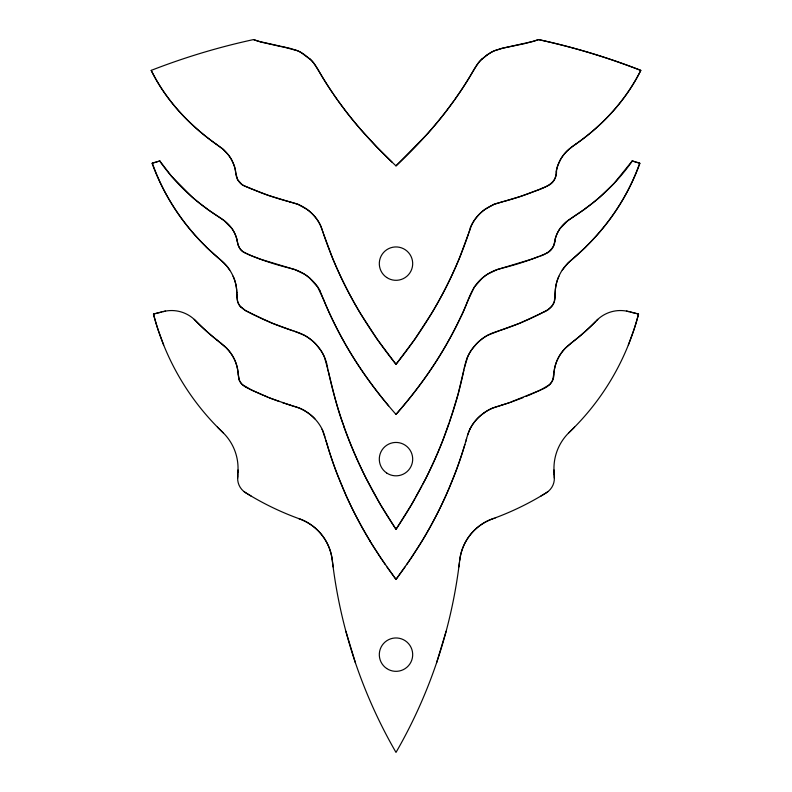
<?xml version="1.0" encoding="UTF-8"?>
<svg xmlns="http://www.w3.org/2000/svg" width="792" height="792" viewBox="0 0 792 792"><rect width="100%" height="100%" fill="white"/><g stroke="black" fill="none" stroke-linecap="round" stroke-linejoin="round"><path stroke-width="1.19" d="M555.182 294.396L555.222 292.119A41.134 41.134 0 0 1 557.519 279.675L558.855 276.319A42.313 42.313 0 0 1 562.32 269.993L568.082 263.003L585.635 247.173M237.65 478.249L237.709 476.695M555.172 294.852C555.934 302.99 550.173 310.048 542.629 312.592M238.016 470.022L237.867 473.26M237.719 476.447L237.808 474.388M237.907 472.339L237.659 477.794A16.701 16.701 0 0 0 245.51 492.644L246.856 493.475M237.927 472.082L237.976 471.052A50.094 50.094 0 0 0 222.621 432.224A250.48 250.48 0 0 1 153.48 314.068L154.984 313.672M554.053 372.725L554.123 371.993M553.954 373.824C554.212 381.289 548.519 387.08 541.847 389.357M554.153 371.705L552.786 379.774A13.781 13.781 0 0 1 551.707 381.992L551.222 382.744A13.058 13.058 0 0 1 549.618 384.645L541.114 389.704M459.637 560.825L459.895 558.796M459.459 562.35L458.885 566.894M556.331 171.993L555.845 175.339M554.746 241.085L554.489 242.401A31.145 31.145 0 0 1 554.192 243.718M463.924 369.983L463.577 371.656A434.065 434.065 0 0 1 452.668 412.622L443.094 439.679A447.628 447.628 0 0 1 425.522 479.021L411.662 504.425L396 529.333L380.338 504.415L366.478 479.021A447.628 447.628 0 0 1 348.896 439.669A453.568 453.568 0 0 1 339.322 412.612A434.056 434.056 0 0 1 328.413 371.636L328.066 369.963M555.776 175.715L555.519 176.804A13.276 13.276 0 0 1 550.242 184.417A27.552 27.552 0 0 1 546.124 186.526L543.639 187.605M464.27 368.31L467.726 356.697A43.293 43.293 0 0 1 471.19 350.401L475.735 344.589A45.233 45.233 0 0 1 481.16 339.56L482.645 338.441A50.173 50.173 0 0 1 487.615 335.283L499.722 330.561A281.051 281.051 0 0 0 529.789 318.859L542.213 312.8M446.124 631.293L436.6 662.726M466.211 439.906L466.448 439.065M466.349 439.421L465.795 441.372A407.128 407.128 0 0 1 448.717 489.1L445.708 495.99A420.72 420.72 0 0 1 418.423 546.886L406.692 564.656M466.419 439.174L466.646 438.352M466.617 438.441L467.478 435.511M465.844 441.213L465.637 441.926M464.894 444.451L463.033 450.549A401.683 401.683 0 0 1 455.044 473.527L448.767 489.03A418.166 418.166 0 0 1 422.047 541.005L411.484 557.627L396 579.427L387.05 567.141M467.468 435.55L468.676 432.036A36.828 36.828 0 0 1 470.2 428.65M468.597 233.442L471.141 226.304A35.165 35.165 0 0 1 473.161 222.265A38.471 38.471 0 0 1 475.735 218.394L477.734 215.959A45.886 45.886 0 0 1 481.15 212.474A42.451 42.451 0 0 1 484.981 209.375L494 204.346L502.673 201.742M467.686 434.858L469.676 429.729M468.715 233.086L459.687 257.509A408.415 408.415 0 0 1 449.51 280.299A411.058 411.058 0 0 1 431.739 313.187L414.731 339.352L396 364.31L377.269 339.352L360.251 313.187A409.721 409.721 0 0 1 332.303 257.499L323.631 234.145M469.072 232.016L470.29 228.462M468.369 234.155C452.519 281.516 427.225 325.433 396 364.31C364.538 325.136 339.085 280.843 323.265 233.066M449.668 421.74L458.103 394.218L465.201 364.152A45.401 45.401 0 0 1 467.062 358.202M449.074 423.443L447.886 426.829A449.539 449.539 0 0 1 425.185 479.695L422.71 484.496M638.728 162.914L639.659 163.211C626.165 201.92 600.88 235.778 569.389 261.766A45.738 45.738 0 0 0 564.349 267.142M628.313 345.094L633.976 329.601A249.985 249.985 0 0 0 638.52 314.068L637.016 313.672M468.31 299.792L474.319 287.031L482.308 278.111A43.372 43.372 0 0 1 491.683 271.844L494.446 270.587M468.042 300.465L467.904 300.792A374.596 374.596 0 0 1 448.232 341.293C433.65 367.538 415.78 391.852 396 414.404C364.528 378.823 338.54 338.174 321.255 293.862A60.717 60.717 0 0 0 319.899 290.941M421.869 486.09L415.84 497.148M414.958 498.712L411.355 504.94A493.258 493.258 0 0 1 396 529.333M473.774 69.934L476.091 66.082A36.442 36.442 0 0 1 481.912 59.073M562.261 270.092L564.369 267.161M454.598 99.841L460.677 91.04A334.471 334.471 0 0 0 473.745 70.003L478.645 62.578A33.769 33.769 0 0 1 481.031 59.954L486.654 55.272M404.95 567.141L396 579.427L380.516 557.627L369.943 541.005M453.707 101.079L446.213 111.177A401.702 401.702 0 0 1 426.393 134.967L396 165.875C371.28 142.798 348.628 117.345 330.007 89.07A332.006 332.006 0 0 1 318.216 69.944M633.145 161.212L632.214 160.934L614.077 183.388L599.871 197.079A208.94 208.94 0 0 1 575.814 215.206M396 414.404C421.641 385.298 443.797 352.985 460.37 317.859C467.646 304.573 470.002 287.862 482.477 277.962A41.481 41.481 0 0 1 487.516 274.2L497.069 269.627L532.679 258.845M571.24 342.995L575.368 339.778A227.255 227.255 0 0 0 596.465 320.661L597.782 319.364M595.752 321.384L593.99 323.156A227.532 227.532 0 0 1 575.784 339.441L573.378 341.342M574.537 427.126L568.666 432.907M396 165.875C420.72 142.798 443.362 117.345 461.993 89.07A331.422 331.422 0 0 0 473.774 69.944M481.922 59.103L487.803 54.46A40.026 40.026 0 0 1 490.852 52.549A36.699 36.699 0 0 1 494.921 50.569L502.049 48.332A89.892 89.892 0 0 1 505.029 47.678L524.858 43.58M566.518 221.621L575.447 215.444M570.943 343.243L566.805 346.738A36.779 36.779 0 0 0 565.211 348.322A45.807 45.807 0 0 0 563.191 350.599A39.382 39.382 0 0 0 554.053 371.993M573.071 341.58L565.201 348.332A42.035 42.035 0 0 0 558.063 358.37A38.699 38.699 0 0 0 554.083 371.695M570.705 147.777L575.784 144.134M547.856 491.693L547.193 492.178A15.187 15.187 0 0 1 546.797 492.446L545.629 493.178M486.823 55.153L491.099 52.411A36.61 36.61 0 0 1 494.762 50.629L502.455 48.233L533.164 41.382M584.625 209.197L568.062 220.423L560.003 228.591A35.076 35.076 0 0 0 557.103 233.729A32.442 32.442 0 0 0 555.321 238.659C555.103 248.074 547.519 254.291 538.936 256.459M577.447 142.966C603.831 124.176 626.383 99.515 640.797 70.389C607.603 57.44 573.368 47.134 538.55 39.6L533.432 41.293M577.111 143.203L576.111 143.897M483.754 413.068L485.05 412.177A49.817 49.817 0 0 1 488.367 410.157A39.907 39.907 0 0 1 493.465 407.771L500.574 405.504M545.183 493.456L540.926 496.03M547.668 252.549L545.985 253.47M540.807 313.523L547.916 309.731L551.786 306.356A14.474 14.474 0 0 0 554.37 301.465L555.36 289.674A40.174 40.174 0 0 1 556.538 282.922L557.014 281.249A45.342 45.342 0 0 1 558.885 276.25M540.609 313.622L539.609 314.137M539.203 314.335L519.394 323.354L499.168 330.739M540.184 390.149L539.441 390.505M541.441 389.555L532.64 393.624M539.253 390.595L508.86 402.851M545.094 253.895L540.589 255.806M531.828 393.98L528.551 395.396M542.045 188.278L543.461 187.674M541.867 188.357L538.966 189.575M526.106 396.416L527.739 395.743M538.609 189.724L520.572 196.416L503.415 201.544M538.6 256.598L534.659 258.113M539.451 256.262L529.294 260.073A287.239 287.239 0 0 1 503.87 267.726M522.997 397.673L511.107 402.088M495.683 517.691L495.139 517.899M533.343 258.608L533.996 258.36M493.772 518.394L491.713 519.156A50.015 50.015 0 0 0 459.934 558.806M538.006 39.788L534.788 40.857M509.583 402.613L502.078 405.039M507.355 403.356L508.108 403.108M506.603 403.603L500.188 405.623M534.204 41.045L525.502 43.421M498.326 331.007L493.109 332.769A44.491 44.491 0 0 0 474.943 345.718M236.798 292.575A41.699 41.699 0 0 0 234.511 279.675A45.58 45.58 0 0 0 233.145 276.329A42.283 42.283 0 0 0 229.67 269.983C226.393 264.884 221.79 260.885 217.166 257.063C188.05 231.957 165.142 199.535 152.341 163.211L153.272 162.924M152.341 163.211L159.786 160.934L171.428 176.131L192.129 197.079A208.949 208.949 0 0 0 216.176 215.216L217.939 216.355M154.202 162.627L155.598 162.202M497.812 406.336L492.802 408.038A37.669 37.669 0 0 0 489.634 409.484L488.793 409.929A45.847 45.847 0 0 0 477.685 418.235A42.966 42.966 0 0 0 469.626 429.709M501.702 405.157L500.95 405.385M156.529 161.915L157.925 161.489M158.855 161.212L159.786 160.934M498.841 406.019L499.881 405.712M155.737 313.483L158.004 312.909M503.128 267.924L499.059 269.013A45.263 45.263 0 0 0 494.446 270.577M158.756 312.721L161.38 312.058M162.905 311.682L163.647 311.494A33.927 33.927 0 0 1 165.508 311.098M283.11 46.956L280.685 46.5M283.783 47.074L297.238 50.639A36.64 36.64 0 0 1 300.901 52.411L310.959 59.954A33.749 33.749 0 0 1 313.355 62.588L318.255 69.993A335.234 335.234 0 0 0 331.333 91.04L333.036 93.575M279.893 46.342L261.37 42.144M629.096 311.682L628.007 311.414A32.175 32.175 0 0 0 626.482 311.098M630.254 311.969L633.244 312.721M633.996 312.909L636.263 313.483M288.862 267.924L293.604 269.211A43.619 43.619 0 0 1 297.535 270.577M290.02 201.92L296.564 203.801A35.63 35.63 0 0 1 299.99 205.227C309.662 209.831 317.859 217.958 321.572 228.106M289.318 201.742L297.96 204.336L306.999 209.365A42.451 42.451 0 0 1 312.018 213.593A45.896 45.896 0 0 1 314.246 215.939L316.246 218.374A38.481 38.481 0 0 1 319.582 223.611A35.155 35.155 0 0 1 320.849 226.284L323.393 233.432M290.001 201.92L288.149 201.435A286.268 286.268 0 0 1 260.311 192.466L244.451 185.912A21.859 21.859 0 0 1 242.095 184.615L237.531 179.596L235.759 172.735M288.575 201.544L268.429 195.406L250.104 188.357M258.826 41.382L289.951 48.332L297.069 50.569A36.729 36.729 0 0 1 301.148 52.549A40.026 40.026 0 0 1 304.197 54.47L310.068 59.103M261.192 42.095L253.984 39.788M292.119 405.712L293.159 406.019M291.426 405.504L298.426 407.741A38.006 38.006 0 0 1 302.366 409.484L304.078 410.414M632.214 160.934L639.659 163.211M633.61 161.35L635.471 161.915M291.812 405.623L285.397 403.603M291.05 405.385L290.298 405.157M294.188 406.336L298.525 407.781A39.135 39.135 0 0 1 303.623 410.157A49.817 49.817 0 0 1 306.95 412.177L308.246 413.068A44.006 44.006 0 0 1 314.216 418.176A43.055 43.055 0 0 1 322.374 429.709M637.798 162.627L636.402 162.202M289.922 405.039L270.805 398.386L252.747 390.595M258.558 41.293L257.747 41.035M294.228 331.185L304.356 335.273A50.163 50.163 0 0 1 309.325 338.422L310.81 339.55A45.243 45.243 0 0 1 316.246 344.57L320.79 350.371A43.293 43.293 0 0 1 324.265 356.667C331.175 379.913 335.165 404.128 344.114 426.829M292.822 330.739L272.606 323.354L252.806 314.345M257.202 40.857L253.45 39.6A673.923 673.923 0 0 0 151.203 70.389C165.627 99.525 188.169 124.186 214.553 142.976M284.645 403.356L282.388 402.603M279.388 401.564L269.003 397.673M298.752 518.592L300.287 519.156A50.015 50.015 0 0 1 332.066 558.806M259.311 258.855L294.921 269.627L304.475 274.2A41.481 41.481 0 0 1 309.523 277.962L317.651 287.001L323.68 299.792M258.647 258.608L253.39 256.608M252.084 256.083L252.747 256.351M246.906 253.905L262.706 260.083A287.209 287.209 0 0 0 288.12 267.736M251.331 255.786L243.213 251.856A13.523 13.523 0 0 1 240.006 248.757L238.184 245.144L236.66 238.679A32.432 32.432 0 0 0 234.877 233.749A35.036 35.036 0 0 0 231.987 228.601L223.928 220.433L207.375 209.197M267.528 397.079L264.261 395.743M297.535 270.587L300.326 271.854A43.352 43.352 0 0 1 309.692 278.091M262.627 395.04L263.449 395.396M249.925 188.278L245.837 186.546A44.56 44.56 0 0 1 244.787 186.07C238.432 183.784 235.689 177.081 235.481 170.785A32.284 32.284 0 0 0 234.085 165.33L231.729 160.014A36.501 36.501 0 0 0 228.413 154.925L223.047 149.233L216.226 144.144M261.805 394.693L250.559 389.555M250.143 389.357L245.748 387.159M252.559 390.505L251.816 390.149M251.628 390.06L242.382 384.645A13.058 13.058 0 0 1 240.778 382.744L240.293 381.992A13.781 13.781 0 0 1 239.214 379.774L237.847 371.705M252.599 314.246L244.926 310.256L240.719 306.94M246.015 253.48L244.332 252.559A14.632 14.632 0 0 1 242.065 250.985L241.699 250.638A12.721 12.721 0 0 1 238.867 246.896L237.966 244.411A33.749 33.749 0 0 1 237.432 242.114L237.234 241.105M251.114 496.049L247.302 493.753M218.493 216.711L221.235 218.523A64.637 64.637 0 0 1 225.482 221.612A33.838 33.838 0 0 1 237.343 241.085M215.889 143.906L214.889 143.213M244.174 491.723L244.837 492.198A15.216 15.216 0 0 0 245.233 492.466L245.54 492.664A284.298 284.298 0 0 0 299.524 518.869A50.094 50.094 0 0 1 332.284 560.172A500.9 500.9 0 0 0 396 752.4A500.96 500.96 0 0 0 459.716 560.172A50.094 50.094 0 0 1 492.476 518.869A284.298 284.298 0 0 0 546.49 492.644A16.701 16.701 0 0 0 554.341 477.794M218.909 341.57L219.523 342.045M219.829 342.273L220.74 342.986M218.592 341.322L217.117 340.164M221.047 343.223L225.175 346.718A36.779 36.779 0 0 1 226.769 348.302A42.035 42.035 0 0 1 234.303 359.103A38.699 38.699 0 0 1 237.917 371.695M216.83 339.936L216.206 339.441A227.532 227.532 0 0 1 198 323.156L194.218 319.364M309.682 278.101L310.216 278.586A43.431 43.431 0 0 1 320.107 290.822M392.089 162.182L377.012 147.213L361.489 130.334A398.178 398.178 0 0 1 345.777 111.177L338.293 101.089M206.356 247.163L221.909 261.132A47.144 47.144 0 0 1 227.66 267.132M223.334 432.917L217.463 427.126M226.799 348.332L216.632 339.778A227.255 227.255 0 0 1 195.535 320.661A33.393 33.393 0 0 0 163.588 311.513L153.48 314.068A249.985 249.985 0 0 0 158.024 329.601L163.687 345.094M388.634 405.821C371.755 385.714 356.548 364.191 343.708 341.283M227.621 267.161L229.739 270.092M337.402 99.841L333.897 94.842M385.308 564.656L373.567 546.886A420.72 420.72 0 0 1 346.272 496L336.956 473.527A401.683 401.683 0 0 1 328.967 450.549L326.155 441.203M318.226 69.934L315.483 65.449A35.897 35.897 0 0 0 310.078 59.083M151.203 70.389C166.894 102.406 192.684 128.235 221.839 148.223A36.521 36.521 0 0 1 224.423 150.48M322.324 429.729L326.057 440.847M323.809 300.118L324.086 300.792A374.784 374.784 0 0 0 343.748 341.263M321.7 228.452L322.453 230.581M355.4 662.736L345.876 631.303M322.69 231.294L322.918 232.006M324.958 436.946L323.324 432.026A36.828 36.828 0 0 0 322.136 429.323M325.997 440.639L326.205 441.372A410.81 410.81 0 0 0 370.072 540.926M325.354 438.352L325.552 439.055M238.887 378.823L238.045 373.814M326.571 363.29L327.72 368.29M332.105 558.806L333.115 566.904M235.709 172.359L235.61 171.617A35.046 35.046 0 0 0 231.145 159.024A40.451 40.451 0 0 0 224.413 150.5M237.877 371.983L237.946 372.705M554.073 472.052L553.974 469.983M554.093 472.299L554.172 474.101M554.192 474.349L554.271 476.15M554.291 476.655L554.311 477.17M554.321 477.428L554.024 470.993A50.094 50.094 0 0 1 569.379 432.224A250.48 250.48 0 0 0 638.52 314.068L628.412 311.513A33.393 33.393 0 0 0 596.455 320.661M554.331 477.556L554.351 478.21M236.818 294.772L237.61 301.435A14.464 14.464 0 0 0 240.184 306.316L245.51 310.593L262.172 318.839A281.051 281.051 0 0 0 292.238 330.541L297.574 332.293A45.639 45.639 0 0 1 316.582 344.926A44.283 44.283 0 0 1 326.65 363.271M236.788 292.585L236.818 294.416M470.181 428.64A43.322 43.322 0 0 1 483.803 413.137M226.69 348.391A39.976 39.976 0 0 1 238.016 371.963M245.758 387.13A14.909 14.909 0 0 1 238.689 378.893M206.494 247.025A220.255 220.255 0 0 1 152.074 163.3M207.484 209.048A197.871 197.871 0 0 1 159.677 161.004M396.059 529.294A463.241 463.241 0 0 1 343.926 426.898M240.699 306.969A14.593 14.593 0 0 1 237.164 299.346L236.64 289.654A40.174 40.174 0 0 0 235.452 282.902L234.976 281.229A45.342 45.342 0 0 0 233.105 276.24M639.926 163.3A220.255 220.255 0 0 1 585.496 247.035M467.042 358.192A45.203 45.203 0 0 1 474.834 345.619M632.323 161.004A197.891 197.891 0 0 1 584.516 209.048M554.39 243.768A14.642 14.642 0 0 1 547.767 252.707M554.687 241.065A33.64 33.64 0 0 1 566.478 221.572M538.55 39.6A673.923 673.923 0 0 1 640.797 70.389C625.898 100.277 602.554 125.473 575.249 144.5C570.893 147.401 566.755 150.727 563.567 154.925A36.501 36.501 0 0 0 560.261 160.034L557.895 165.35A32.274 32.274 0 0 0 556.499 170.795C557.261 184.902 541.936 188.347 531.64 192.476A286.249 286.249 0 0 1 503.811 201.435L495.426 203.801A35.66 35.66 0 0 0 492.673 204.91M470.151 228.007A42.56 42.56 0 0 1 492.733 205.059M556.083 171.953A37.788 37.788 0 0 1 570.784 147.876M304.078 410.424A45.629 45.629 0 0 1 314.909 418.859M386.644 668.478A16.701 16.701 0 0 0 412.652 655.835A16.701 16.701 0 0 0 388.704 639.629A16.701 16.701 0 0 0 386.644 668.478M386.644 472.972A16.701 16.701 0 0 0 412.652 460.33A16.701 16.701 0 0 0 388.704 444.114A16.701 16.701 0 0 0 386.644 472.972M386.644 277.457A16.701 16.701 0 0 0 412.652 264.825A16.701 16.701 0 0 0 388.704 248.609A16.701 16.701 0 0 0 386.644 277.457"/></g></svg>
